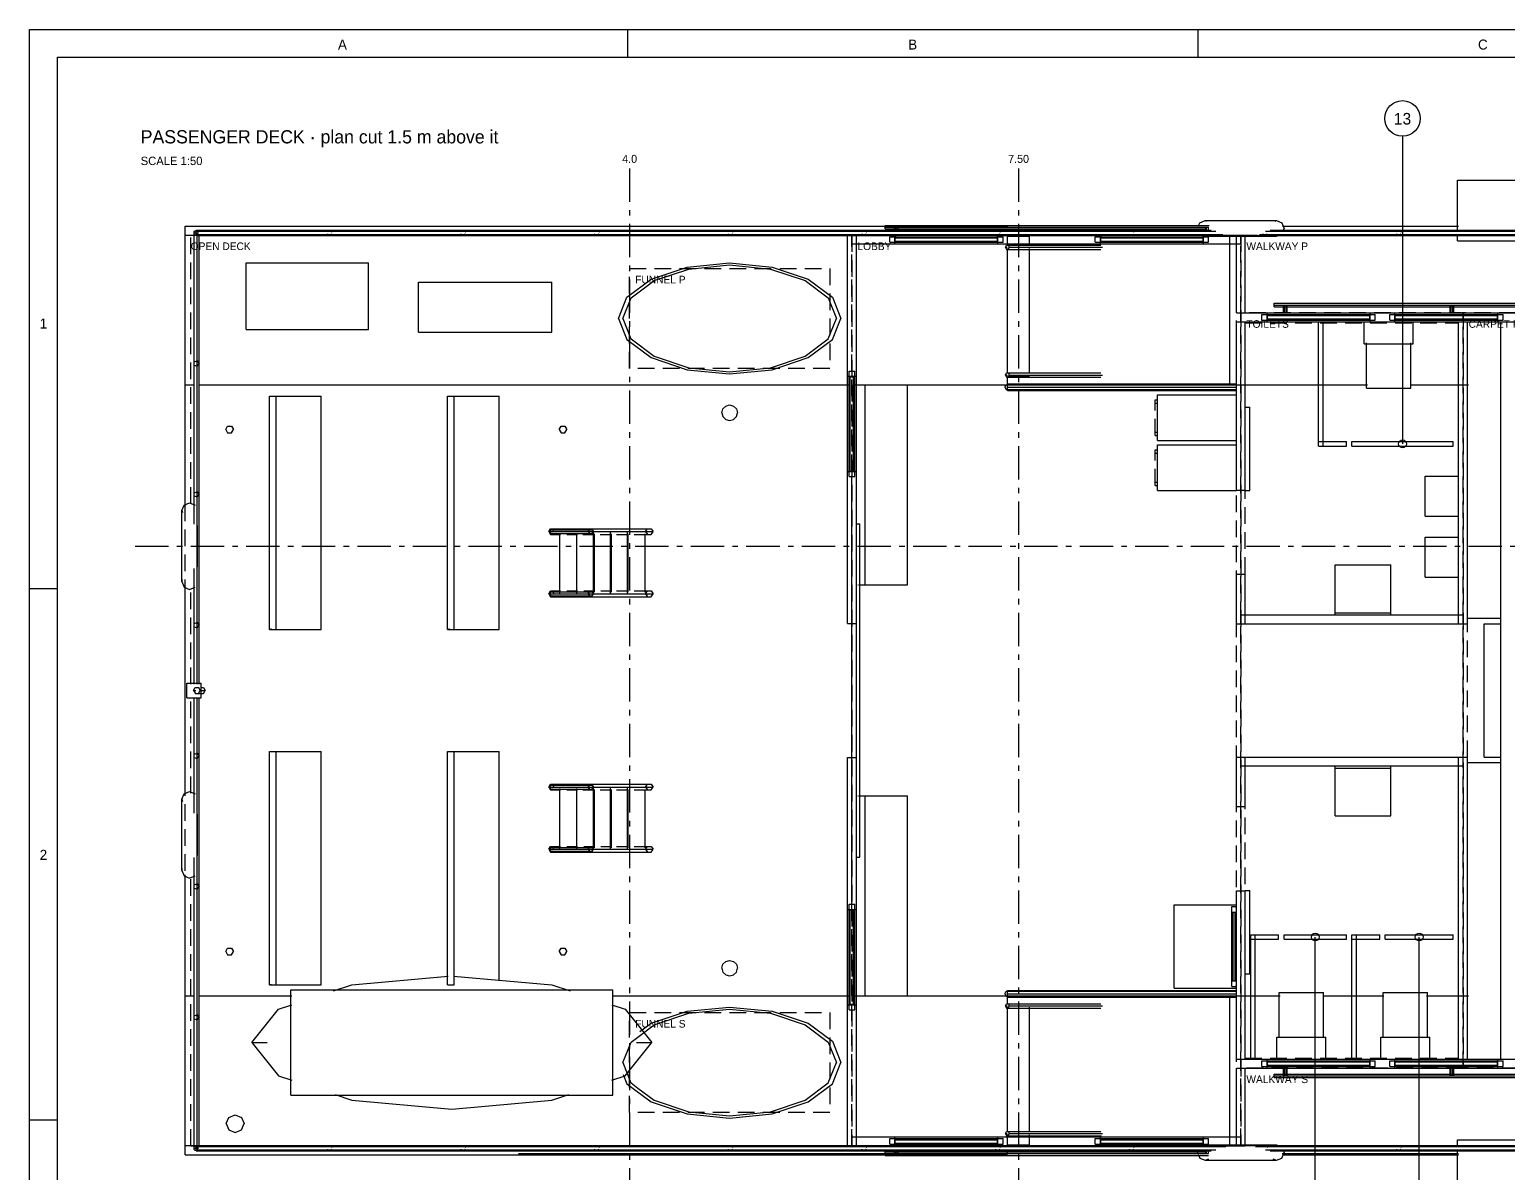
# Model space of a CAD drawing. Extents: x 5 to 836, y 5 to 589.
# Drawn here: x 5 to 271.2, y 383 to 589 of the extents above; entities that cross this region are included whole.
import ezdxf
from ezdxf.enums import TextEntityAlignment as Align

# ---------------------------------------------------------------- set-up
doc = ezdxf.new("R2010")
doc.units = 0
doc.linetypes.add('CENTER', pattern=[10, 6, -1.5, 1, -1.5])
doc.linetypes.add('DASHED', pattern=[4.5, 3, -1.5])
for name, color, linetype in [('CENTRE', 4, 'CENTER'), ('CHECK', 40, 'CONTINUOUS'), ('CHECK-TEXT', 40, 'CONTINUOUS'), ('CUT', 7, 'CONTINUOUS'), ('DETAIL', 8, 'CONTINUOUS'), ('FRAME', 7, 'CONTINUOUS'), ('GA', 4, 'DASHED'), ('GA-TEXT', 4, 'CONTINUOUS'), ('MARKING', 4, 'DASHED'), ('OUTLINE', 7, 'CONTINUOUS'), ('TEXT', 7, 'CONTINUOUS'), ('THIN', 7, 'CONTINUOUS')]:
    doc.layers.add(name, color=color, linetype=linetype)

msp = doc.modelspace()

# ---------------------------------------------------------------- linework, layer by layer
at = {"layer": 'CENTRE'}
for p, q in [((113, 564), (113, 377)), ((183, 564), (183, 377)), ((24, 496), (510, 496))]:
    msp.add_line(p, q, dxfattribs=at)
at = {"layer": 'CHECK'}
for p, q in [((252.1, 569.8), (252.1, 514.4)), ((236.4, 368.2), (236.4, 425.6)), ((255.1, 368.2), (255.1, 425.6))]:
    msp.add_line(p, q, dxfattribs=at)
for centre, radius in [((252.1, 573), 3.2), ((252.1, 514.4), 0.7), ((236.4, 425.6), 0.7), ((255.1, 425.6), 0.7)]:
    msp.add_circle(centre, radius, dxfattribs=at)
at = {"layer": 'CUT'}
for p, q in [((152.2, 526.58), (152.2, 552)), ((152.2, 552), (160.72, 552)), ((153, 550.4), (153, 552)), ((153.8, 526.58), (153.8, 552)), ((159.8, 551.7), (160.8, 551.7)), ((159.8, 550.7), (159.8, 551.7)), ((160.72, 550.4), (160.72, 552)), ((160.8, 550.7), (160.8, 551.7)), ((160.8, 551.5), (179.2, 551.5)), ((179.2, 550.7), (179.2, 551.7)), ((179.2, 551.7), (180.2, 551.7)), ((179.28, 552), (197.72, 552)), ((179.28, 550.4), (179.28, 552)), ((180.2, 550.7), (180.2, 551.7)), ((196.8, 551.7), (197.8, 551.7)), ((196.8, 550.7), (196.8, 551.7)), ((197.72, 550.4), (197.72, 552)), ((197.8, 550.7), (197.8, 551.7)), ((197.8, 551.5), (216.2, 551.5)), ((216.2, 550.7), (216.2, 551.7)), ((216.2, 551.7), (217.2, 551.7)), ((216.28, 552), (223.8, 552)), ((216.28, 550.4), (216.28, 552)), ((217.2, 550.7), (217.2, 551.7)), ((222.2, 538), (222.2, 552)), ((223, 550.4), (223, 552)), ((223.8, 538), (223.8, 552)), ((153, 550.4), (160.72, 550.4)), ((159.8, 550.7), (160.8, 550.7)), ((160.8, 550.9), (179.2, 550.9)), ((179.2, 550.7), (180.2, 550.7)), ((179.28, 550.4), (197.72, 550.4)), ((196.8, 550.7), (197.8, 550.7)), ((197.8, 550.9), (216.2, 550.9)), ((216.2, 550.7), (217.2, 550.7)), ((216.28, 550.4), (223, 550.4)), ((117.41, 543.79), (123.65, 545.88)), ((123.65, 545.88), (131, 546.61)), ((131, 546.61), (138.35, 545.88)), ((138.35, 545.88), (144.59, 543.79)), ((116.17, 542.86), (117.41, 543.79)), ((144.59, 543.79), (148.75, 540.68)), ((111.78, 537), (113.25, 540.68)), ((113.25, 540.68), (116.17, 542.86)), ((148.75, 540.68), (150.22, 537)), ((222.2, 538), (227.72, 538)), ((223, 536.4), (223, 538)), ((226.8, 537.7), (227.8, 537.7)), ((226.8, 536.7), (226.8, 537.7)), ((227.72, 536.4), (227.72, 538)), ((227.8, 536.7), (227.8, 537.7)), ((246.2, 536.7), (246.2, 537.7)), ((246.2, 537.7), (247.2, 537.7)), ((246.28, 538), (250.72, 538)), ((246.28, 536.4), (246.28, 538)), ((247.2, 536.7), (247.2, 537.7)), ((249.8, 537.7), (250.8, 537.7)), ((249.8, 536.7), (249.8, 537.7)), ((250.72, 536.4), (250.72, 538)), ((250.8, 536.7), (250.8, 537.7)), ((269.2, 536.7), (269.2, 537.7)), ((269.2, 537.7), (270.2, 537.7)), ((269.28, 538), (273.72, 538)), ((269.28, 536.4), (269.28, 538)), ((270.2, 536.7), (270.2, 537.7)), ((111.78, 537), (113.24, 533.32)), ((148.75, 533.32), (150.22, 537)), ((222.2, 506), (222.2, 536.4)), ((222.2, 536.4), (227.72, 536.4)), ((223.8, 506), (223.8, 536.4)), ((226.8, 536.7), (227.8, 536.7)), ((227.8, 537.5), (246.2, 537.5)), ((227.8, 536.9), (246.2, 536.9)), ((237, 536.4), (237.8, 536.4)), ((237, 514), (237, 536.4)), ((237.8, 514), (237.8, 536.4)), ((246.2, 536.7), (247.2, 536.7)), ((246.28, 536.4), (250.72, 536.4)), ((249.8, 536.7), (250.8, 536.7)), ((250.8, 537.5), (269.2, 537.5)), ((250.8, 536.9), (269.2, 536.9)), ((262.2, 536.4), (263.8, 536.4)), ((262.2, 482), (262.2, 536.4)), ((263.8, 482), (263.8, 536.4)), ((269.2, 536.7), (270.2, 536.7)), ((269.28, 536.4), (273.72, 536.4)), ((113.25, 533.32), (117.41, 530.21)), ((144.59, 530.21), (148.75, 533.32)), ((117.41, 530.21), (123.65, 528.12)), ((138.35, 528.12), (144.59, 530.21)), ((123.65, 528.12), (131, 527.39)), ((131, 527.39), (138.35, 528.12)), ((152.5, 526.5), (152.5, 527.5)), ((152.5, 527.5), (153.5, 527.5)), ((153.5, 526.5), (153.5, 527.5)), ((152.2, 526.58), (153.8, 526.58)), ((152.5, 526.5), (153.5, 526.5)), ((152.7, 509.5), (152.7, 526.5)), ((153.3, 509.5), (153.3, 526.5)), ((208, 515), (208, 523.2)), ((208, 523.2), (222.2, 523.2)), ((129.6, 520), (129.79, 520.7)), ((129.6, 520), (129.79, 519.3)), ((129.79, 520.7), (130.3, 521.21)), ((129.79, 519.3), (130.3, 518.79)), ((130.3, 521.21), (131, 521.4)), ((131, 521.4), (131.7, 521.21)), ((131.7, 521.21), (132.21, 520.7)), ((131.7, 518.79), (132.21, 519.3)), ((132.21, 520.7), (132.4, 520)), ((132.21, 519.3), (132.4, 520)), ((223.8, 521), (224.6, 521)), ((224.6, 506), (224.6, 521)), ((40.3, 517), (40.65, 517.61)), ((40.3, 517), (40.65, 516.39)), ((40.65, 517.61), (41.35, 517.61)), ((40.65, 516.39), (41.35, 516.39)), ((41.35, 517.61), (41.7, 517)), ((41.35, 516.39), (41.7, 517)), ((100.3, 517), (100.65, 517.61)), ((100.3, 517), (100.65, 516.39)), ((100.65, 517.61), (101.35, 517.61)), ((100.65, 516.39), (101.35, 516.39)), ((101.35, 517.61), (101.7, 517)), ((101.35, 516.39), (101.7, 517)), ((130.3, 518.79), (131, 518.6)), ((131, 518.6), (131.7, 518.79)), ((208, 515), (222.2, 515)), ((208, 514.2), (222.2, 514.2)), ((208, 506), (208, 514.2)), ((237, 514.8), (242, 514.8)), ((237, 514), (242, 514)), ((242, 514), (242, 514.8)), ((243, 514.8), (261.2, 514.8)), ((243, 514), (243, 514.8)), ((243, 514), (261.2, 514)), ((261.2, 514), (261.2, 514.8)), ((152.2, 482.08), (152.2, 509.42)), ((152.2, 509.42), (153.8, 509.42)), ((152.5, 509.5), (153.5, 509.5)), ((152.5, 508.5), (152.5, 509.5)), ((152.5, 508.5), (153.5, 508.5)), ((153.5, 508.5), (153.5, 509.5)), ((153.8, 430.58), (153.8, 509.42)), ((208, 506), (222.2, 506)), ((222.2, 506.08), (223.8, 506.08)), ((223.8, 506), (224.6, 506)), ((105.55, 498.6), (105.78, 498.95)), ((105.55, 498.6), (105.78, 498.25)), ((105.78, 498.95), (106.25, 498.95)), ((105.78, 498.25), (106.25, 498.25)), ((106.25, 498.95), (106.48, 498.6)), ((106.25, 498.25), (106.48, 498.6)), ((115.84, 498.6), (116.19, 498.08)), ((115.85, 498.6), (116.19, 499.12)), ((116.19, 499.12), (116.89, 499.12)), ((116.19, 498.08), (116.89, 498.08)), ((116.88, 499.13), (117.23, 498.6)), ((116.89, 498.08), (117.23, 498.59)), ((153.8, 500), (154.4, 500)), ((154.4, 440), (154.4, 500)), ((222.2, 482), (222.2, 490.92)), ((222.2, 490.92), (223.8, 490.92)), ((223.8, 482), (223.8, 490.92)), ((105.55, 487.4), (105.78, 487.75)), ((105.55, 487.4), (105.78, 487.05)), ((105.78, 487.75), (106.25, 487.75)), ((106.25, 487.75), (106.48, 487.4)), ((106.25, 487.05), (106.48, 487.4)), ((115.84, 487.4), (116.19, 486.88)), ((115.85, 487.4), (116.19, 487.92)), ((116.19, 487.92), (116.89, 487.92)), ((116.88, 487.93), (117.23, 487.4)), ((116.89, 486.88), (117.23, 487.39)), ((105.78, 487.05), (106.25, 487.05)), ((116.19, 486.88), (116.89, 486.88)), ((152.2, 482.08), (153.8, 482.08)), ((222.2, 482), (263.8, 482)), ((223, 482), (223, 483.6)), ((223, 483.6), (263, 483.6)), ((240, 484), (250, 484)), ((240, 483.6), (240, 484)), ((250, 483.6), (250, 484)), ((263, 482), (263, 483.6)), ((34.51, 469.99), (34.82, 470.52)), ((34.52, 470), (34.81, 469.49)), ((34.82, 470.52), (35.42, 470.52)), ((34.82, 469.48), (35.42, 469.48)), ((35.42, 470.52), (35.72, 470)), ((35.42, 469.48), (35.72, 470)), ((152.2, 430.58), (152.2, 457.92)), ((152.2, 457.92), (153.8, 457.92)), ((222.2, 449.08), (222.2, 458)), ((222.2, 458), (263.8, 458)), ((223, 456.4), (223, 458)), ((223.8, 449.08), (223.8, 458)), ((262.2, 403.6), (262.2, 458)), ((263, 456.4), (263, 458)), ((263.8, 403.6), (263.8, 458)), ((223, 456.4), (263, 456.4)), ((240, 456), (240, 456.4)), ((240, 456), (250, 456)), ((250, 456), (250, 456.4)), ((105.55, 452.6), (105.78, 452.95)), ((105.55, 452.6), (105.78, 452.25)), ((105.78, 452.95), (106.25, 452.95)), ((106.25, 452.95), (106.48, 452.6)), ((106.25, 452.25), (106.48, 452.6)), ((115.84, 452.6), (116.19, 452.08)), ((115.85, 452.6), (116.19, 453.12)), ((116.19, 453.12), (116.89, 453.12)), ((116.88, 453.13), (117.23, 452.6)), ((116.89, 452.08), (117.23, 452.59)), ((105.78, 452.25), (106.25, 452.25)), ((116.19, 452.08), (116.89, 452.08)), ((222.2, 449.08), (223.8, 449.08)), ((115.85, 441.4), (116.19, 441.92)), ((116.19, 441.92), (116.89, 441.92)), ((116.88, 441.93), (117.23, 441.4)), ((105.55, 441.4), (105.78, 441.75)), ((105.55, 441.4), (105.78, 441.05)), ((105.78, 441.75), (106.25, 441.75)), ((105.78, 441.05), (106.25, 441.05)), ((106.25, 441.75), (106.48, 441.4)), ((106.25, 441.05), (106.48, 441.4)), ((115.84, 441.4), (116.19, 440.88)), ((116.19, 440.88), (116.89, 440.88)), ((116.89, 440.88), (117.23, 441.39)), ((153.8, 440), (154.4, 440)), ((222.2, 403.6), (222.2, 433.92)), ((222.2, 433.92), (223.8, 433.92)), ((223.8, 403.6), (223.8, 434)), ((223.8, 434), (224.6, 434)), ((224.6, 419), (224.6, 434)), ((152.5, 430.5), (152.5, 431.5)), ((152.5, 431.5), (153.5, 431.5)), ((153.5, 430.5), (153.5, 431.5)), ((152.2, 430.58), (153.8, 430.58)), ((152.5, 430.5), (153.5, 430.5)), ((152.7, 413.5), (152.7, 430.5)), ((153.3, 413.5), (153.3, 430.5)), ((221.4, 430.1), (221.4, 431.1)), ((221.4, 431.1), (222.2, 431.1)), ((221.4, 430.1), (222.2, 430.1)), ((221.6, 417.7), (221.6, 430.1)), ((222, 417.7), (222, 430.1)), ((224.8, 426), (229.8, 426)), ((224.8, 403.6), (224.8, 426)), ((225.6, 403.6), (225.6, 426)), ((229.8, 425.2), (229.8, 426)), ((230.8, 426), (242, 426)), ((230.8, 425.2), (230.8, 426)), ((242, 425.2), (242, 426)), ((243, 403.6), (243, 426)), ((243, 426), (248, 426)), ((243.8, 403.6), (243.8, 426)), ((248, 425.2), (248, 426)), ((249, 426), (261.2, 426)), ((249, 425.2), (249, 426)), ((261.2, 425.2), (261.2, 426)), ((40.3, 423), (40.65, 423.61)), ((40.65, 423.61), (41.35, 423.61)), ((41.35, 423.61), (41.7, 423)), ((100.3, 423), (100.65, 423.61)), ((100.65, 423.61), (101.35, 423.61)), ((101.35, 423.61), (101.7, 423)), ((224.8, 425.2), (229.8, 425.2)), ((230.8, 425.2), (242, 425.2)), ((243, 425.2), (248, 425.2)), ((249, 425.2), (261.2, 425.2)), ((40.3, 423), (40.65, 422.39)), ((40.65, 422.39), (41.35, 422.39)), ((41.35, 422.39), (41.7, 423)), ((100.3, 423), (100.65, 422.39)), ((100.65, 422.39), (101.35, 422.39)), ((101.35, 422.39), (101.7, 423)), ((129.6, 420), (129.79, 420.7)), ((129.79, 420.7), (130.3, 421.21)), ((130.3, 421.21), (131, 421.4)), ((131, 421.4), (131.7, 421.21)), ((131.7, 421.21), (132.21, 420.7)), ((132.21, 420.7), (132.4, 420)), ((129.6, 420), (129.79, 419.3)), ((129.79, 419.3), (130.3, 418.79)), ((130.3, 418.79), (131, 418.6)), ((131, 418.6), (131.7, 418.79)), ((131.7, 418.79), (132.21, 419.3)), ((132.21, 419.3), (132.4, 420)), ((223.8, 419), (224.6, 419)), ((221.4, 417.7), (222.2, 417.7)), ((221.4, 416.7), (221.4, 417.7)), ((221.4, 416.7), (222.2, 416.7)), ((123.65, 411.88), (131, 412.61)), ((131, 412.61), (138.35, 411.88)), ((152.2, 413.42), (153.8, 413.42)), ((152.2, 388), (152.2, 413.42)), ((152.5, 413.5), (153.5, 413.5)), ((152.5, 412.5), (152.5, 413.5)), ((153.5, 412.5), (153.5, 413.5)), ((153.8, 388), (153.8, 413.42)), ((117.41, 409.79), (123.65, 411.88)), ((138.35, 411.88), (144.59, 409.79)), ((152.5, 412.5), (153.5, 412.5)), ((113.25, 406.68), (117.41, 409.79)), ((144.59, 409.79), (148.75, 406.68)), ((111.78, 403), (113.25, 406.68)), ((148.75, 406.68), (150.22, 403)), ((111.78, 403), (113.24, 399.32)), ((148.75, 399.32), (150.22, 403)), ((222.2, 403.6), (227.72, 403.6)), ((222.2, 388), (222.2, 402)), ((222.2, 402), (227.72, 402)), ((223, 402), (223, 403.6)), ((223.8, 388), (223.8, 402)), ((226.8, 402.3), (226.8, 403.3)), ((226.8, 403.3), (227.8, 403.3)), ((226.8, 402.3), (227.8, 402.3)), ((227.72, 402), (227.72, 403.6)), ((227.8, 402.3), (227.8, 403.3)), ((227.8, 403.1), (246.2, 403.1)), ((227.8, 402.5), (246.2, 402.5)), ((243, 403.6), (243.8, 403.6)), ((246.2, 402.3), (246.2, 403.3)), ((246.2, 403.3), (247.2, 403.3)), ((246.2, 402.3), (247.2, 402.3)), ((246.28, 402), (246.28, 403.6)), ((246.28, 403.6), (250.72, 403.6)), ((246.28, 402), (250.72, 402)), ((247.2, 402.3), (247.2, 403.3)), ((249.8, 402.3), (249.8, 403.3)), ((249.8, 403.3), (250.8, 403.3)), ((249.8, 402.3), (250.8, 402.3)), ((250.72, 402), (250.72, 403.6)), ((250.8, 402.3), (250.8, 403.3)), ((250.8, 403.1), (269.2, 403.1)), ((250.8, 402.5), (269.2, 402.5)), ((262.2, 403.6), (263.8, 403.6)), ((269.2, 402.3), (269.2, 403.3)), ((269.2, 403.3), (270.2, 403.3)), ((269.2, 402.3), (270.2, 402.3)), ((269.28, 402), (269.28, 403.6)), ((269.28, 403.6), (273.72, 403.6)), ((269.28, 402), (273.72, 402)), ((270.2, 402.3), (270.2, 403.3)), ((113.25, 399.32), (114.49, 398.39)), ((144.59, 396.21), (148.75, 399.32)), ((114.49, 398.39), (117.41, 396.21)), ((117.41, 396.21), (123.65, 394.12)), ((123.65, 394.12), (131, 393.39)), ((131, 393.39), (138.35, 394.12)), ((138.35, 394.12), (144.59, 396.21)), ((40.4, 392), (40.87, 393.13)), ((40.4, 392), (40.87, 390.87)), ((40.87, 393.13), (42, 393.6)), ((42, 393.6), (43.13, 393.13)), ((43.13, 393.13), (43.6, 392)), ((43.13, 390.87), (43.6, 392)), ((40.87, 390.87), (42, 390.4)), ((42, 390.4), (43.13, 390.87)), ((153, 388), (153, 389.6)), ((153, 389.6), (160.72, 389.6)), ((159.8, 388.3), (159.8, 389.3)), ((159.8, 389.3), (160.8, 389.3)), ((160.72, 388), (160.72, 389.6)), ((160.8, 388.3), (160.8, 389.3)), ((160.8, 389.1), (179.2, 389.1)), ((179.2, 388.3), (179.2, 389.3)), ((179.2, 389.3), (180.2, 389.3)), ((179.28, 388), (179.28, 389.6)), ((179.28, 389.6), (197.72, 389.6)), ((180.2, 388.3), (180.2, 389.3)), ((196.8, 388.3), (196.8, 389.3)), ((196.8, 389.3), (197.8, 389.3)), ((197.72, 388), (197.72, 389.6)), ((197.8, 388.3), (197.8, 389.3)), ((197.8, 389.1), (216.2, 389.1)), ((216.2, 388.3), (216.2, 389.3)), ((216.2, 389.3), (217.2, 389.3)), ((216.28, 388), (216.28, 389.6)), ((216.28, 389.6), (223, 389.6)), ((217.2, 388.3), (217.2, 389.3)), ((223, 388), (223, 389.6)), ((152.2, 388), (160.72, 388)), ((159.8, 388.3), (160.8, 388.3)), ((160.8, 388.5), (179.2, 388.5)), ((179.2, 388.3), (180.2, 388.3)), ((179.28, 388), (197.72, 388)), ((196.8, 388.3), (197.8, 388.3)), ((197.8, 388.5), (216.2, 388.5)), ((216.2, 388.3), (217.2, 388.3)), ((216.28, 388), (223.8, 388))]:
    msp.add_line(p, q, dxfattribs=at)
at = {"layer": 'DETAIL'}
for p, q in [((262, 552.72), (262, 561.86)), ((159, 553.09), (159, 553.71)), ((159, 553.71), (217.32, 553.71)), ((33, 503.31), (33, 553.6)), ((33, 553.6), (181, 553.6)), ((34.6, 552.69), (35.15, 552.88)), ((34.6, 499.94), (34.6, 552.69)), ((34.6, 552.4), (35.38, 552.4)), ((34.6, 552.11), (35.15, 551.92)), ((35, 552.02), (35, 552.88)), ((35, 552.88), (217.66, 552.88)), ((35, 552.69), (218.5, 552.69)), ((35, 552.11), (219.76, 552.11)), ((35.15, 552.88), (35.43, 552.5)), ((35.15, 471.12), (35.15, 552.4)), ((35.15, 551.92), (35.36, 552.21)), ((35.28, 551.92), (160.97, 551.92)), ((35.5, 471.12), (35.5, 552.12)), ((58.65, 552.69), (59.21, 552.88)), ((58.65, 552.58), (58.65, 552.69)), ((58.65, 552.11), (58.65, 552.22)), ((58.65, 552.11), (59.21, 551.92)), ((59.21, 552.88), (59.48, 552.5)), ((59.21, 551.92), (59.41, 552.21)), ((82.7, 552.69), (83.26, 552.88)), ((82.7, 552.58), (82.7, 552.69)), ((82.7, 552.11), (82.7, 552.22)), ((82.7, 552.11), (83.26, 551.92)), ((83.26, 552.88), (83.54, 552.5)), ((83.26, 551.92), (83.47, 552.21)), ((106.75, 552.69), (107.31, 552.88)), ((106.75, 552.58), (106.75, 552.69)), ((106.75, 552.11), (106.75, 552.22)), ((106.75, 552.11), (107.31, 551.92)), ((107.31, 552.88), (107.59, 552.5)), ((107.31, 551.92), (107.52, 552.21)), ((130.81, 552.69), (131.37, 552.88)), ((130.81, 552.58), (130.81, 552.69)), ((130.81, 552.11), (130.81, 552.22)), ((130.81, 552.11), (131.37, 551.92)), ((131.37, 552.88), (131.64, 552.5)), ((131.37, 551.92), (131.57, 552.21)), ((152.2, 482.08), (152.2, 552)), ((152.2, 552), (223.8, 552)), ((153, 550.4), (153, 552)), ((153.8, 388), (153.8, 552)), ((154.86, 552.69), (155.42, 552.88)), ((154.86, 552.58), (154.86, 552.69)), ((154.86, 552.11), (154.86, 552.22)), ((154.86, 552.11), (155.42, 551.92)), ((155.42, 552.88), (155.69, 552.5)), ((155.42, 551.92), (155.62, 552.21)), ((159, 553.4), (217.18, 553.4)), ((159, 553.09), (216.9, 553.09)), ((159.8, 551.7), (180.2, 551.7)), ((159.8, 550.7), (159.8, 551.7)), ((160.68, 552.76), (160.68, 553.4)), ((160.72, 550.4), (160.72, 552)), ((160.8, 550.7), (160.8, 551.7)), ((160.8, 551.5), (179.2, 551.5)), ((160.84, 552.76), (160.84, 553.4)), ((161.16, 552.76), (161.16, 553.4)), ((161.32, 552.76), (161.32, 553.4)), ((178.91, 552.69), (179.47, 552.88)), ((178.91, 552.58), (178.91, 552.69)), ((179.02, 552.07), (179.47, 551.92)), ((179.03, 551.92), (197.92, 551.92)), ((179.2, 550.7), (179.2, 551.7)), ((179.28, 550.4), (179.28, 552)), ((179.47, 552.88), (179.75, 552.5)), ((179.47, 551.92), (179.68, 552.21)), ((180.2, 550.7), (180.2, 551.7)), ((181, 553.46), (181, 553.6)), ((181, 552.73), (181, 553.18)), ((181, 550.11), (181, 551.93)), ((181, 551.8), (184.95, 551.8)), ((184.95, 550.13), (184.95, 551.8)), ((196.8, 551.7), (217.2, 551.7)), ((196.8, 550.7), (196.8, 551.7)), ((197.72, 550.4), (197.72, 552)), ((197.8, 550.7), (197.8, 551.7)), ((197.8, 551.5), (216.2, 551.5)), ((202.96, 552.69), (203.52, 552.88)), ((202.96, 552.58), (202.96, 552.69)), ((203.52, 552.88), (203.8, 552.5)), ((216.12, 551.92), (491.72, 551.92)), ((216.2, 550.7), (216.2, 551.7)), ((216.28, 550.4), (216.28, 552)), ((216.68, 552.76), (216.68, 553.4)), ((216.84, 552.76), (216.84, 553.4)), ((217.16, 552.76), (217.16, 553.4)), ((217.2, 550.7), (217.2, 551.7)), ((221, 525.14), (221, 551.93)), ((222.2, 538), (222.2, 552)), ((223, 550.4), (223, 552)), ((223.8, 538), (223.8, 552)), ((226.34, 552.11), (492, 552.11)), ((227.02, 552.11), (227.02, 552.22)), ((227.02, 552.11), (227.58, 551.92)), ((227.46, 552.69), (492, 552.69)), ((227.58, 551.92), (227.78, 552.21)), ((228.3, 552.88), (492, 552.88)), ((230.52, 553.6), (262.16, 553.6)), ((251.07, 552.69), (251.63, 552.88)), ((251.07, 552.58), (251.07, 552.69)), ((251.07, 552.11), (251.07, 552.22)), ((251.07, 552.11), (251.63, 551.92)), ((251.63, 552.88), (251.9, 552.5)), ((251.63, 551.92), (251.84, 552.21)), ((262, 550.94), (262, 552.02)), ((153, 550.4), (223, 550.4)), ((159.8, 550.7), (180.2, 550.7)), ((160.8, 550.9), (179.2, 550.9)), ((180.67, 549.8), (180.84, 550.18)), ((180.67, 549.8), (180.95, 549.8)), ((180.67, 549.8), (180.84, 549.42)), ((180.84, 550.18), (197.8, 550.18)), ((180.84, 549.42), (197.8, 549.42)), ((181, 527.09), (181, 549.57)), ((181.16, 550.18), (181.33, 549.8)), ((181.16, 549.42), (181.33, 549.8)), ((181.33, 549.8), (198.1, 549.8)), ((184.95, 527.16), (184.95, 549.57)), ((196.8, 550.7), (217.2, 550.7)), ((197.8, 550.9), (216.2, 550.9)), ((44, 535), (44, 547)), ((66, 535), (66, 547)), ((116.86, 544.07), (123.35, 546.24)), ((123.35, 546.24), (131, 547)), ((131, 547), (138.65, 546.24)), ((138.65, 546.24), (145.14, 544.07)), ((75, 543.5), (99, 543.5)), ((75, 534.5), (75, 543.5)), ((99, 534.5), (99, 543.5)), ((112.52, 540.83), (116.86, 544.07)), ((145.14, 544.07), (149.48, 540.83)), ((111, 537), (112.52, 540.83)), ((149.48, 540.83), (151, 537)), ((222.2, 538), (365.52, 538)), ((223, 536.4), (223, 538)), ((226.8, 537.7), (247.2, 537.7)), ((226.8, 536.7), (226.8, 537.7)), ((227.72, 536.4), (227.72, 538)), ((227.8, 536.7), (227.8, 537.7)), ((229, 539.09), (229, 539.71)), ((229, 539.71), (401.19, 539.71)), ((229, 539.4), (399.79, 539.4)), ((229, 539.09), (386.77, 539.09)), ((230.68, 538), (230.68, 539.4)), ((230.84, 538), (230.84, 539.4)), ((231.16, 538), (231.16, 539.4)), ((231.32, 538), (231.32, 539.4)), ((246.2, 536.7), (246.2, 537.7)), ((246.28, 536.4), (246.28, 538)), ((247.2, 536.7), (247.2, 537.7)), ((249.8, 537.7), (270.2, 537.7)), ((249.8, 536.7), (249.8, 537.7)), ((250.72, 536.4), (250.72, 538)), ((250.8, 536.7), (250.8, 537.7)), ((260.68, 538), (260.68, 539.4)), ((260.84, 538), (260.84, 539.4)), ((261.16, 538), (261.16, 539.4)), ((261.32, 538), (261.32, 539.4)), ((269.2, 536.7), (269.2, 537.7)), ((269.28, 536.4), (269.28, 538)), ((270.2, 536.7), (270.2, 537.7)), ((111, 537), (112.52, 533.17)), ((149.48, 533.17), (151, 537)), ((222.2, 506), (222.2, 536.4)), ((222.2, 536.4), (365.52, 536.4)), ((223.8, 506), (223.8, 536.4)), ((226.8, 536.7), (247.2, 536.7)), ((227.8, 537.5), (246.2, 537.5)), ((227.8, 536.9), (246.2, 536.9)), ((237, 514), (237, 536.4)), ((237.8, 514), (237.8, 536.4)), ((245.2, 532.4), (245.2, 536.4)), ((249.8, 536.7), (270.2, 536.7)), ((250.8, 537.5), (269.2, 537.5)), ((250.8, 536.9), (269.2, 536.9)), ((254, 532.4), (254, 536.4)), ((262.2, 482), (262.2, 536.4)), ((263.8, 482), (263.8, 536.4)), ((269.8, 403.6), (269.8, 536.4)), ((75, 534.5), (99, 534.5)), ((112.52, 533.17), (116.86, 529.93)), ((145.14, 529.93), (149.48, 533.17)), ((245.2, 532.4), (254, 532.4)), ((245.6, 524.4), (245.6, 532.57)), ((253.6, 524.4), (253.6, 532.57)), ((116.86, 529.93), (123.35, 527.76)), ((138.65, 527.76), (145.14, 529.93)), ((34.6, 529.15), (35.15, 529.33)), ((34.6, 528.56), (35.15, 528.38)), ((35.15, 529.33), (35.5, 528.86)), ((35.15, 528.38), (35.5, 528.86)), ((123.35, 527.76), (131, 527)), ((131, 527), (138.65, 527.76)), ((152.5, 508.5), (152.5, 527.5)), ((152.5, 527.5), (153.5, 527.5)), ((153.5, 508.5), (153.5, 527.5)), ((180.67, 526.8), (180.84, 527.18)), ((180.84, 527.18), (197.8, 527.18)), ((181.16, 527.18), (181.33, 526.8)), ((33, 525), (34.68, 525)), ((35.52, 525), (152.32, 525)), ((152.2, 526.58), (153.8, 526.58)), ((152.5, 526.5), (153.5, 526.5)), ((152.7, 509.5), (152.7, 526.5)), ((153.3, 509.5), (153.3, 526.5)), ((153.67, 525), (181.11, 525)), ((155.4, 489), (155.4, 525)), ((163, 489), (163, 525)), ((180.5, 524.6), (180.75, 525.03)), ((180.5, 524.6), (180.75, 524.17)), ((180.67, 526.8), (180.95, 526.8)), ((180.67, 526.8), (180.84, 526.42)), ((180.75, 525.03), (222.2, 525.03)), ((180.84, 526.42), (197.8, 526.42)), ((181, 526.6), (184.95, 526.6)), ((181, 524), (181, 526.53)), ((181, 525.2), (222.2, 525.2)), ((181, 524.6), (222.2, 524.6)), ((181.16, 526.42), (181.33, 526.8)), ((181.33, 526.8), (198.1, 526.8)), ((222.12, 525), (245.78, 525)), ((245.6, 524.4), (253.6, 524.4)), ((253.48, 525), (263.98, 525)), ((48.2, 481), (48.2, 523)), ((48.2, 523), (57.5, 523)), ((48.5, 522.86), (48.5, 523)), ((49.4, 481), (49.4, 523)), ((57.5, 481), (57.5, 523)), ((80.2, 523), (89.5, 523)), ((80.2, 481), (80.2, 523)), ((80.5, 522.86), (80.5, 523)), ((81.4, 481), (81.4, 523)), ((89.5, 481), (89.5, 523)), ((180.75, 524.17), (222.2, 524.17)), ((181, 524), (222.2, 524)), ((208, 515), (208, 523.2)), ((208, 523.2), (222.2, 523.2)), ((129.6, 520), (129.79, 520.7)), ((129.6, 520), (129.79, 519.3)), ((129.79, 520.7), (130.3, 521.21)), ((129.79, 519.3), (130.3, 518.79)), ((130.3, 521.21), (131, 521.4)), ((131, 521.4), (131.7, 521.21)), ((131.7, 521.21), (132.21, 520.7)), ((131.7, 518.79), (132.21, 519.3)), ((132.21, 520.7), (132.4, 520)), ((132.21, 519.3), (132.4, 520)), ((223.8, 521), (224.6, 521)), ((224.6, 506), (224.6, 521)), ((40.3, 517), (40.65, 517.61)), ((40.3, 517), (40.65, 516.39)), ((40.65, 517.61), (41.35, 517.61)), ((40.65, 516.39), (41.35, 516.39)), ((41.35, 517.61), (41.7, 517)), ((41.35, 516.39), (41.7, 517)), ((100.3, 517), (100.65, 517.61)), ((100.3, 517), (100.65, 516.39)), ((100.65, 517.61), (101.35, 517.61)), ((100.65, 516.39), (101.35, 516.39)), ((101.35, 517.61), (101.7, 517)), ((101.35, 516.39), (101.7, 517)), ((130.3, 518.79), (131, 518.6)), ((131, 518.6), (131.7, 518.79)), ((208, 515), (222.2, 515)), ((208, 514.2), (222.2, 514.2)), ((208, 506), (208, 514.2)), ((237, 514.8), (242, 514.8)), ((237, 514), (242, 514)), ((242, 514), (242, 514.8)), ((243, 514.8), (261.2, 514.8)), ((243, 514), (243, 514.8)), ((243, 514), (261.2, 514)), ((261.2, 514), (261.2, 514.8)), ((152.2, 509.42), (153.8, 509.42)), ((152.5, 509.5), (153.5, 509.5)), ((152.5, 508.5), (153.5, 508.5)), ((256.2, 501.4), (256.2, 508.6)), ((256.2, 508.6), (262.2, 508.6)), ((34.6, 505.61), (35.15, 505.79)), ((35.15, 505.79), (35.5, 505.31)), ((208, 506), (222.2, 506)), ((222.2, 506.08), (223.8, 506.08)), ((223.8, 506), (224.6, 506)), ((34.6, 505.02), (35.15, 504.84)), ((35.15, 504.84), (35.5, 505.31)), ((256.2, 501.4), (262.2, 501.4)), ((98.48, 498.6), (98.74, 499.12)), ((98.48, 498.6), (117.23, 498.6)), ((98.48, 498.6), (98.74, 498.08)), ((98.65, 498.6), (98.83, 498.95)), ((98.65, 498.6), (98.83, 498.25)), ((98.74, 499.12), (116.89, 499.12)), ((98.74, 498.08), (100.56, 498.08)), ((98.83, 498.95), (106.25, 498.95)), ((98.83, 498.25), (106.25, 498.25)), ((99.17, 498.95), (99.29, 498.72)), ((99.17, 498.25), (99.23, 498.37)), ((99.26, 499.12), (99.36, 498.91)), ((99.26, 498.08), (99.31, 498.18)), ((100.44, 487.54), (100.44, 498.32)), ((101.67, 498.08), (103.6, 498.08)), ((103.48, 487.54), (103.48, 498.32)), ((104.6, 498.08), (106.7, 498.08)), ((106.52, 487.4), (106.52, 498.6)), ((106.68, 487.68), (106.68, 498.18)), ((107.68, 498.08), (109.77, 498.08)), ((109.56, 487.4), (109.56, 498.6)), ((109.72, 487.68), (109.72, 498.18)), ((110.61, 498.08), (112.7, 498.08)), ((112.6, 487.4), (112.6, 498.6)), ((112.76, 487.68), (112.76, 498.18)), ((113.82, 498.08), (116.89, 498.08)), ((115.8, 487.68), (115.8, 498.18)), ((153.8, 500), (154.4, 500)), ((154.4, 440), (154.4, 500)), ((256.2, 497.6), (262.2, 497.6)), ((256.2, 490.4), (256.2, 497.6)), ((240, 492.6), (250, 492.6)), ((240, 483.6), (240, 492.6)), ((250, 483.6), (250, 492.6)), ((34.6, 471.12), (34.6, 491.96)), ((222.2, 482), (222.2, 490.92)), ((222.2, 490.92), (223.8, 490.92)), ((223.8, 482), (223.8, 490.92)), ((256.2, 490.4), (262.2, 490.4)), ((33, 451.39), (33, 488.75)), ((98.48, 487.4), (98.74, 487.92)), ((98.48, 487.4), (117.23, 487.4)), ((98.48, 487.4), (98.74, 486.88)), ((98.65, 487.4), (98.83, 487.75)), ((98.65, 487.4), (98.83, 487.05)), ((98.74, 487.92), (100.56, 487.92)), ((98.83, 487.75), (106.25, 487.75)), ((99.17, 487.75), (99.29, 487.52)), ((99.17, 487.05), (99.23, 487.17)), ((99.26, 487.92), (99.36, 487.71)), ((101.67, 487.92), (103.6, 487.92)), ((104.74, 487.92), (106.7, 487.92)), ((107.81, 487.92), (109.77, 487.92)), ((110.61, 487.92), (112.7, 487.92)), ((113.82, 487.92), (116.89, 487.92)), ((153.8, 489), (153.94, 489)), ((154.2, 489), (163, 489)), ((98.74, 486.88), (116.89, 486.88)), ((98.83, 487.05), (106.25, 487.05)), ((99.26, 486.88), (99.31, 486.98)), ((34.6, 482.07), (35.15, 482.25)), ((35.15, 482.25), (35.5, 481.77)), ((35.15, 481.3), (35.5, 481.77)), ((152.2, 482.08), (153.8, 482.08)), ((222.2, 482), (263.8, 482)), ((223, 482), (223, 483.6)), ((223, 483.6), (263, 483.6)), ((240, 484), (250, 484)), ((263, 482), (263, 483.6)), ((263.8, 483), (269.8, 483)), ((266.8, 482), (269.8, 482)), ((266.8, 458), (266.8, 482)), ((34.6, 481.48), (35.15, 481.3)), ((48.2, 481), (57.5, 481)), ((48.5, 481), (48.5, 481.14)), ((80.2, 481), (89.5, 481)), ((80.5, 481), (80.5, 481.14)), ((33.3, 471.3), (35.9, 471.3)), ((33.3, 468.7), (33.3, 471.3)), ((35.9, 468.7), (35.9, 471.3)), ((33.3, 468.7), (35.9, 468.7)), ((34.52, 470), (34.9, 470)), ((34.6, 447.9), (34.6, 468.74)), ((34.82, 470.52), (34.94, 470.52)), ((34.82, 469.48), (35.2, 469.48)), ((35.15, 387.6), (35.15, 468.74)), ((35.42, 470.52), (35.54, 470.52)), ((35.42, 469.48), (36.3, 469.48)), ((35.5, 387.74), (35.5, 468.74)), ((35.72, 470), (36.6, 470)), ((35.82, 470.52), (36.3, 470.52)), ((36.3, 470.52), (36.6, 470)), ((36.3, 469.48), (36.6, 470)), ((34.6, 458.52), (35.15, 458.7)), ((34.6, 457.93), (35.15, 457.75)), ((35.15, 458.7), (35.5, 458.23)), ((35.15, 457.75), (35.5, 458.23)), ((48.2, 459), (57.5, 459)), ((48.2, 417), (48.2, 459)), ((48.5, 458.86), (48.5, 459)), ((49.4, 417), (49.4, 459)), ((57.5, 417), (57.5, 459)), ((80.2, 459), (89.5, 459)), ((80.2, 417), (80.2, 459)), ((80.5, 458.86), (80.5, 459)), ((81.4, 417), (81.4, 459)), ((89.5, 417.7), (89.5, 459)), ((152.2, 388), (152.2, 457.92)), ((152.2, 457.92), (153.8, 457.92)), ((222.2, 449.08), (222.2, 458)), ((222.2, 458), (263.8, 458)), ((223, 456.4), (223, 458)), ((223.8, 449.08), (223.8, 458)), ((262.2, 403.6), (262.2, 458)), ((263, 456.4), (263, 458)), ((263.8, 403.6), (263.8, 458)), ((266.8, 458), (269.8, 458)), ((223, 456.4), (263, 456.4)), ((240, 447.4), (240, 456.4)), ((240, 456), (250, 456)), ((250, 447.4), (250, 456.4)), ((263.8, 457), (269.8, 457)), ((98.48, 452.6), (98.74, 453.12)), ((98.48, 452.6), (117.23, 452.6)), ((98.48, 452.6), (98.74, 452.08)), ((98.65, 452.6), (98.83, 452.95)), ((98.65, 452.6), (98.83, 452.25)), ((98.74, 453.12), (116.89, 453.12)), ((98.83, 452.95), (106.25, 452.95)), ((99.17, 452.95), (99.29, 452.72)), ((99.26, 453.12), (99.36, 452.91)), ((106.52, 441.4), (106.52, 452.6)), ((109.56, 441.4), (109.56, 452.6)), ((112.6, 441.4), (112.6, 452.6)), ((98.74, 452.08), (100.56, 452.08)), ((98.83, 452.25), (106.25, 452.25)), ((99.17, 452.25), (99.23, 452.37)), ((99.26, 452.08), (99.31, 452.18)), ((100.44, 441.54), (100.44, 452.32)), ((101.67, 452.08), (103.6, 452.08)), ((103.48, 441.54), (103.48, 452.32)), ((104.6, 452.08), (106.7, 452.08)), ((106.68, 441.68), (106.68, 452.18)), ((107.68, 452.08), (109.77, 452.08)), ((109.72, 441.68), (109.72, 452.18)), ((110.61, 452.08), (112.7, 452.08)), ((112.76, 441.68), (112.76, 452.18)), ((113.82, 452.08), (116.89, 452.08)), ((115.8, 441.68), (115.8, 452.18)), ((153.8, 451), (153.94, 451)), ((154.2, 451), (163, 451)), ((155.4, 415), (155.4, 451)), ((163, 415), (163, 451)), ((222.2, 449.08), (223.8, 449.08)), ((240, 447.4), (250, 447.4)), ((98.48, 441.4), (98.74, 441.92)), ((98.74, 441.92), (100.56, 441.92)), ((99.26, 441.92), (99.36, 441.71)), ((101.67, 441.92), (103.6, 441.92)), ((104.74, 441.92), (106.7, 441.92)), ((107.81, 441.92), (109.77, 441.92)), ((110.61, 441.92), (112.7, 441.92)), ((113.82, 441.92), (116.89, 441.92)), ((34.6, 387.31), (34.6, 439.92)), ((98.48, 441.4), (117.23, 441.4)), ((98.48, 441.4), (98.74, 440.88)), ((98.65, 441.4), (98.83, 441.75)), ((98.65, 441.4), (98.83, 441.05)), ((98.74, 440.88), (116.89, 440.88)), ((98.83, 441.75), (106.25, 441.75)), ((98.83, 441.05), (106.25, 441.05)), ((99.17, 441.75), (99.29, 441.52)), ((99.17, 441.05), (99.23, 441.17)), ((99.26, 440.88), (99.31, 440.98)), ((153.8, 440), (154.4, 440)), ((33, 386.4), (33, 436.83)), ((34.6, 434.98), (35.15, 435.16)), ((34.6, 434.39), (35.15, 434.21)), ((35.15, 435.16), (35.5, 434.69)), ((35.15, 434.21), (35.5, 434.69)), ((222.2, 403.6), (222.2, 433.92)), ((222.2, 433.92), (223.8, 433.92)), ((223.8, 403.6), (223.8, 434)), ((223.8, 434), (224.6, 434)), ((224.6, 419), (224.6, 434)), ((152.5, 412.5), (152.5, 431.5)), ((152.5, 431.5), (153.5, 431.5)), ((153.5, 412.5), (153.5, 431.5)), ((211, 431.4), (222.2, 431.4)), ((211, 416.4), (211, 431.4)), ((152.2, 430.58), (153.8, 430.58)), ((152.5, 430.5), (153.5, 430.5)), ((152.7, 413.5), (152.7, 430.5)), ((153.3, 413.5), (153.3, 430.5)), ((221.4, 416.7), (221.4, 431.1)), ((221.4, 431.1), (222.2, 431.1)), ((221.4, 430.1), (222.2, 430.1)), ((221.6, 417.7), (221.6, 430.1)), ((222, 417.7), (222, 430.1)), ((222.06, 431), (222.2, 431)), ((224.8, 426), (229.8, 426)), ((224.8, 403.6), (224.8, 426)), ((225.6, 403.6), (225.6, 426)), ((229.8, 425.2), (229.8, 426)), ((230.8, 426), (242, 426)), ((230.8, 425.2), (230.8, 426)), ((242, 425.2), (242, 426)), ((243, 403.74), (243, 426)), ((243, 426), (248, 426)), ((243.8, 403.74), (243.8, 426)), ((248, 425.2), (248, 426)), ((249, 426), (261.2, 426)), ((249, 425.2), (249, 426)), ((261.2, 425.2), (261.2, 426)), ((40.3, 423), (40.65, 423.61)), ((40.65, 423.61), (41.35, 423.61)), ((41.35, 423.61), (41.7, 423)), ((100.3, 423), (100.65, 423.61)), ((100.65, 423.61), (101.35, 423.61)), ((101.35, 423.61), (101.7, 423)), ((224.8, 425.2), (229.8, 425.2)), ((230.8, 425.2), (242, 425.2)), ((243, 425.2), (248, 425.2)), ((249, 425.2), (261.2, 425.2)), ((40.3, 423), (40.65, 422.39)), ((40.65, 422.39), (41.35, 422.39)), ((41.35, 422.39), (41.7, 423)), ((100.3, 423), (100.65, 422.39)), ((100.65, 422.39), (101.35, 422.39)), ((101.35, 422.39), (101.7, 423)), ((129.6, 420), (129.79, 420.7)), ((129.79, 420.7), (130.3, 421.21)), ((130.3, 421.21), (131, 421.4)), ((131, 421.4), (131.7, 421.21)), ((131.7, 421.21), (132.21, 420.7)), ((132.21, 420.7), (132.4, 420)), ((129.6, 420), (129.79, 419.3)), ((129.79, 419.3), (130.3, 418.79)), ((130.3, 418.79), (131, 418.6)), ((131, 418.6), (131.7, 418.79)), ((131.7, 418.79), (132.21, 419.3)), ((132.21, 419.3), (132.4, 420)), ((223.8, 419), (224.6, 419)), ((48.2, 417), (57.5, 417)), ((48.5, 417), (48.5, 417.14)), ((52, 416.1), (110, 416.1)), ((52, 397.1), (52, 416.1)), ((80.2, 417), (81.4, 417)), ((110, 397.1), (110, 416.1)), ((180.5, 415.4), (180.75, 415.83)), ((180.5, 415.4), (180.75, 414.97)), ((180.75, 415.83), (222.2, 415.83)), ((181, 413.47), (181, 416)), ((181, 416), (222.2, 416)), ((181, 415.4), (222.2, 415.4)), ((211, 416.4), (222.2, 416.4)), ((221.4, 417.7), (222.2, 417.7)), ((221.4, 416.7), (222.2, 416.7)), ((222.06, 416.8), (222.2, 416.8)), ((229.9, 415.6), (237.9, 415.6)), ((229.9, 407.57), (229.9, 415.6)), ((237.9, 407.57), (237.9, 415.6)), ((248.6, 415.6), (256.6, 415.6)), ((248.6, 407.57), (248.6, 415.6)), ((256.6, 407.57), (256.6, 415.6)), ((33, 415), (34.68, 415)), ((35.52, 415), (52.18, 415)), ((45, 406.6), (49.82, 412.6)), ((109.85, 415), (152.32, 415)), ((112.18, 412.6), (117, 406.6)), ((123.35, 412.24), (131, 413)), ((131, 413), (138.65, 412.24)), ((152.2, 413.42), (153.8, 413.42)), ((152.5, 413.5), (153.5, 413.5)), ((153.67, 415), (230.1, 415)), ((180.67, 413.2), (180.84, 413.58)), ((180.67, 413.2), (180.95, 413.2)), ((180.67, 413.2), (180.84, 412.82)), ((180.75, 414.97), (222.2, 414.97)), ((180.84, 413.58), (197.8, 413.58)), ((180.84, 412.82), (197.8, 412.82)), ((181, 414.8), (222.2, 414.8)), ((181, 390.57), (181, 413.05)), ((181.16, 413.58), (181.33, 413.2)), ((181.16, 412.82), (181.33, 413.2)), ((181.33, 413.2), (198.1, 413.2)), ((184.95, 390.57), (184.95, 412.98)), ((221, 388.07), (221, 415)), ((237.8, 415), (248.72, 415)), ((256.42, 415), (263.98, 415)), ((34.6, 411.44), (35.15, 411.62)), ((34.6, 410.85), (35.15, 410.67)), ((35.15, 411.62), (35.5, 411.14)), ((35.15, 410.67), (35.5, 411.14)), ((114.86, 408.57), (116.86, 410.07)), ((116.86, 410.07), (123.35, 412.24)), ((138.65, 412.24), (145.14, 410.07)), ((145.14, 410.07), (149.48, 406.83)), ((152.5, 412.5), (153.5, 412.5)), ((229.5, 407.6), (238.3, 407.6)), ((229.5, 403.74), (229.5, 407.6)), ((238.3, 403.74), (238.3, 407.6)), ((248.2, 407.6), (257, 407.6)), ((248.2, 403.6), (248.2, 407.6)), ((257, 403.74), (257, 407.6)), ((45, 406.6), (47.74, 406.6)), ((45, 406.6), (49.82, 400.6)), ((112.18, 400.6), (117, 406.6)), ((114.26, 406.6), (117, 406.6)), ((149.48, 406.83), (151, 403)), ((149.48, 399.17), (151, 403)), ((222.2, 403.6), (365.52, 403.6)), ((222.2, 388.14), (222.2, 402)), ((222.2, 402), (365.52, 402)), ((223, 402), (223, 403.6)), ((223.8, 388.14), (223.8, 402)), ((226.8, 402.3), (226.8, 403.3)), ((226.8, 403.3), (247.2, 403.3)), ((226.8, 402.3), (247.2, 402.3)), ((227.72, 402), (227.72, 403.6)), ((227.8, 402.3), (227.8, 403.3)), ((227.8, 403.1), (246.2, 403.1)), ((227.8, 402.5), (246.2, 402.5)), ((230.68, 400.6), (230.68, 402)), ((230.84, 400.6), (230.84, 402)), ((231.16, 400.6), (231.16, 402)), ((231.32, 400.6), (231.32, 402)), ((246.2, 402.3), (246.2, 403.3)), ((246.28, 402), (246.28, 403.6)), ((247.2, 402.3), (247.2, 403.3)), ((249.8, 402.3), (249.8, 403.3)), ((249.8, 403.3), (270.2, 403.3)), ((249.8, 402.3), (270.2, 402.3)), ((250.72, 402), (250.72, 403.6)), ((250.8, 402.3), (250.8, 403.3)), ((250.8, 403.1), (269.2, 403.1)), ((250.8, 402.5), (269.2, 402.5)), ((260.68, 400.6), (260.68, 402)), ((260.84, 400.6), (260.84, 402)), ((261.16, 400.6), (261.16, 402)), ((261.32, 400.6), (261.32, 402)), ((269.2, 402.3), (269.2, 403.3)), ((269.28, 402), (269.28, 403.6)), ((270.2, 402.3), (270.2, 403.3)), ((111.86, 400.83), (112.52, 399.17)), ((229, 400.29), (229, 400.91)), ((229, 400.91), (399.79, 400.91)), ((229, 400.6), (399.93, 400.6)), ((229, 400.29), (401.19, 400.29)), ((52, 397.1), (110, 397.1)), ((112.52, 399.17), (116.86, 395.93)), ((145.14, 395.93), (149.48, 399.17)), ((116.86, 395.93), (123.35, 393.76)), ((138.65, 393.76), (145.14, 395.93)), ((40.4, 392), (40.87, 393.13)), ((40.4, 392), (40.87, 390.87)), ((40.87, 393.13), (42, 393.6)), ((42, 393.6), (43.13, 393.13)), ((43.13, 393.13), (43.6, 392)), ((43.13, 390.87), (43.6, 392)), ((123.35, 393.76), (131, 393)), ((131, 393), (138.65, 393.76)), ((40.87, 390.87), (42, 390.4)), ((42, 390.4), (43.13, 390.87)), ((153, 388), (153, 389.6)), ((153, 389.6), (223, 389.6)), ((159.8, 388.3), (159.8, 389.3)), ((159.8, 389.3), (180.2, 389.3)), ((160.72, 388), (160.72, 389.6)), ((160.8, 388.3), (160.8, 389.3)), ((160.8, 389.1), (179.2, 389.1)), ((179.2, 388.3), (179.2, 389.3)), ((179.28, 388), (179.28, 389.6)), ((180.2, 388.3), (180.2, 389.3)), ((180.67, 390.2), (180.84, 390.58)), ((180.67, 390.2), (180.95, 390.2)), ((180.67, 390.2), (180.84, 389.82)), ((180.84, 390.58), (197.8, 390.58)), ((180.84, 389.82), (197.94, 389.82)), ((181, 387.93), (181, 390.03)), ((181.16, 390.58), (181.33, 390.2)), ((181.16, 389.82), (181.33, 390.2)), ((181.33, 390.2), (198.1, 390.2)), ((184.95, 388.2), (184.95, 390.01)), ((196.8, 388.3), (196.8, 389.3)), ((196.8, 389.3), (217.2, 389.3)), ((197.72, 388), (197.72, 389.6)), ((197.8, 388.3), (197.8, 389.3)), ((197.8, 389.1), (216.2, 389.1)), ((216.2, 388.3), (216.2, 389.3)), ((216.28, 388), (216.28, 389.6)), ((217.2, 388.3), (217.2, 389.3)), ((223, 388.13), (223, 389.6)), ((262, 387.98), (262, 389.06)), ((33, 386.4), (181, 386.4)), ((34.6, 387.89), (35.15, 388.08)), ((34.6, 387.6), (35.38, 387.6)), ((34.6, 387.31), (35.15, 387.12)), ((35, 387.12), (35, 387.98)), ((35, 387.89), (220.32, 387.89)), ((35, 387.31), (218.5, 387.31)), ((35, 387.12), (217.66, 387.12)), ((35.15, 388.08), (35.43, 387.7)), ((35.15, 387.12), (35.36, 387.41)), ((35.28, 388.08), (491.72, 388.08)), ((58.65, 387.89), (59.21, 388.08)), ((58.65, 387.78), (58.65, 387.89)), ((58.65, 387.31), (58.65, 387.42)), ((58.65, 387.31), (59.21, 387.12)), ((59.21, 388.08), (59.48, 387.7)), ((59.21, 387.12), (59.41, 387.41)), ((82.7, 387.89), (83.26, 388.08)), ((82.7, 387.78), (82.7, 387.89)), ((82.7, 387.31), (82.7, 387.42)), ((82.7, 387.31), (83.26, 387.12)), ((83.26, 388.08), (83.54, 387.7)), ((83.26, 387.12), (83.47, 387.41)), ((93, 386.6), (217.18, 386.6)), ((106.75, 387.89), (107.31, 388.08)), ((106.75, 387.78), (106.75, 387.89)), ((106.75, 387.31), (106.75, 387.42)), ((106.75, 387.31), (107.31, 387.12)), ((107.31, 388.08), (107.59, 387.7)), ((107.31, 387.12), (107.52, 387.41)), ((130.81, 387.89), (131.37, 388.08)), ((130.81, 387.78), (130.81, 387.89)), ((130.81, 387.31), (130.81, 387.42)), ((130.81, 387.31), (131.37, 387.12)), ((131.37, 388.08), (131.64, 387.7)), ((131.37, 387.12), (131.57, 387.41)), ((152.2, 388), (217.32, 388)), ((154.86, 387.89), (155.42, 388.08)), ((154.86, 387.78), (154.86, 387.89)), ((154.86, 387.31), (154.86, 387.42)), ((154.86, 387.31), (155.42, 387.12)), ((155.42, 388.08), (155.69, 387.7)), ((155.42, 387.12), (155.62, 387.41)), ((159, 386.29), (159, 386.91)), ((159, 386.91), (216.9, 386.91)), ((159, 386.29), (217.18, 386.29)), ((159.8, 388.3), (180.2, 388.3)), ((160.68, 387.87), (160.68, 388)), ((160.68, 386.6), (160.68, 387.24)), ((160.8, 388.5), (179.2, 388.5)), ((160.84, 387.87), (160.84, 388)), ((160.84, 386.6), (160.84, 387.24)), ((161.16, 386.6), (161.16, 387.24)), ((161.32, 386.6), (161.32, 387.24)), ((178.91, 387.89), (179.47, 388.08)), ((178.91, 387.78), (178.91, 387.89)), ((178.91, 387.31), (178.91, 387.42)), ((178.91, 387.31), (179.47, 387.12)), ((179.47, 388.08), (179.75, 387.7)), ((179.47, 387.12), (179.68, 387.41)), ((181, 388.2), (184.95, 388.2)), ((181, 386.68), (181, 387.24)), ((196.8, 388.3), (217.2, 388.3)), ((197.8, 388.5), (216.2, 388.5)), ((202.96, 387.89), (203.52, 388.08)), ((202.96, 387.78), (202.96, 387.89)), ((202.96, 387.31), (202.96, 387.42)), ((202.96, 387.31), (203.52, 387.12)), ((203.52, 388.08), (203.8, 387.7)), ((203.52, 387.12), (203.73, 387.41)), ((216.68, 387.87), (216.68, 388)), ((216.68, 386.6), (216.68, 387.24)), ((216.84, 387.87), (216.84, 388)), ((216.84, 386.6), (216.84, 387.24)), ((217.16, 387.87), (217.16, 388)), ((217.16, 386.6), (217.16, 387.24)), ((217.32, 387.87), (217.32, 388)), ((225.64, 387.89), (492, 387.89)), ((227.02, 387.89), (227.58, 388.08)), ((227.02, 387.78), (227.02, 387.89)), ((227.46, 387.31), (492, 387.31)), ((227.58, 388.08), (227.85, 387.7)), ((228.3, 387.12), (492, 387.12)), ((230.41, 386.6), (262.18, 386.6)), ((230.52, 386.4), (262.16, 386.4)), ((251.07, 387.89), (251.63, 388.08)), ((251.07, 387.78), (251.07, 387.89)), ((251.07, 387.31), (251.07, 387.42)), ((251.07, 387.31), (251.63, 387.12)), ((251.63, 388.08), (251.9, 387.7)), ((251.63, 387.12), (251.84, 387.41)), ((262, 378.14), (262, 387.14))]:
    msp.add_line(p, q, dxfattribs=at)
at = {"layer": 'FRAME'}
for p, q in [((10, 584), (831, 584)), ((10, 10), (10, 584))]:
    msp.add_line(p, q, dxfattribs=at)
at = {"layer": 'GA'}
for p, q in [((33, 552), (153, 552)), ((33, 388), (33, 552)), ((153, 552), (153, 388)), ((153, 552), (223, 552)), ((153, 388), (153, 552)), ((223, 552), (223, 388)), ((223, 552), (493, 552)), ((223, 538), (223, 552)), ((113, 546), (149, 546)), ((113, 528), (113, 546)), ((149, 546), (149, 528)), ((223, 538), (263, 538)), ((223, 402), (223, 538)), ((493, 538), (223, 538)), ((263, 538), (263, 402)), ((263, 538), (363, 538)), ((263, 402), (263, 538)), ((149, 528), (113, 528)), ((113, 412), (149, 412)), ((113, 394), (113, 412)), ((149, 412), (149, 394)), ((263, 402), (223, 402)), ((223, 402), (493, 402)), ((223, 388), (223, 402)), ((363, 402), (263, 402)), ((149, 394), (113, 394)), ((153, 388), (33, 388)), ((223, 388), (153, 388)), ((493, 388), (223, 388))]:
    msp.add_line(p, q, dxfattribs=at)
at = {"layer": 'MARKING'}
for p, q in [((34, 552), (34.7, 552)), ((34, 503.58), (34, 552)), ((35.54, 552), (153, 552)), ((153, 527.37), (153, 552)), ((223, 552), (262.19, 552)), ((223, 538), (223, 552)), ((153.8, 550.4), (222.2, 550.4)), ((153.8, 524.93), (153.8, 550.4)), ((222.2, 389.6), (222.2, 550.4)), ((223, 538), (230.7, 538)), ((231.26, 538), (260.79, 538)), ((261.21, 538), (290.74, 538)), ((223.8, 536.4), (262.2, 536.4)), ((223.8, 482), (223.8, 536.4)), ((223.8, 536.2), (262.2, 536.2)), ((262.2, 482), (262.2, 536.4)), ((207.6, 515.9), (207.6, 522.3)), ((207.6, 522.3), (208, 522.3)), ((207.6, 521.7), (208, 521.7)), ((208, 515.9), (208, 522.3)), ((207.6, 516.5), (208, 516.5)), ((207.6, 515.9), (208, 515.9)), ((207.6, 513.3), (208, 513.3)), ((207.6, 506.9), (207.6, 513.3)), ((207.6, 512.7), (208, 512.7)), ((208, 506.9), (208, 513.3)), ((153, 431.38), (153, 508.62)), ((153.8, 430.46), (153.8, 509.54)), ((207.6, 507.5), (208, 507.5)), ((207.6, 506.9), (208, 506.9)), ((34, 471.12), (34, 488.33)), ((222.2, 482), (263.8, 482)), ((263.8, 458), (263.8, 482)), ((34, 451.53), (34, 468.74)), ((222.2, 458), (263.8, 458)), ((223.8, 403.6), (223.8, 458)), ((262.2, 403.6), (262.2, 458)), ((34, 388), (34, 436.42)), ((153, 388), (153, 412.63)), ((153.8, 389.6), (153.8, 415.21)), ((223, 388.14), (223, 402)), ((223, 402), (230.7, 402)), ((223.8, 403.8), (262.2, 403.8)), ((223.8, 403.6), (262.2, 403.6)), ((231.26, 402), (260.79, 402)), ((261.21, 402), (290.74, 402)), ((153.8, 389.6), (222.2, 389.6)), ((34, 388), (34.7, 388)), ((35.54, 388), (153, 388)), ((229.3, 388), (262.19, 388))]:
    msp.add_line(p, q, dxfattribs=at)
at = {"layer": 'OUTLINE'}
for p, q in [((262, 561.86), (284, 561.86)), ((215.35, 553.57), (215.61, 554.19)), ((215.61, 554.19), (216.6, 554.6)), ((216.6, 554.6), (229.4, 554.6)), ((216.6, 554.6), (216.85, 554.5)), ((229.15, 554.5), (229.4, 554.6)), ((229.4, 554.6), (230.39, 554.19)), ((230.39, 554.19), (230.8, 553.2)), ((215.2, 553.2), (215.41, 552.71)), ((216.11, 552.01), (216.6, 551.8)), ((216.6, 551.8), (217.22, 552.06)), ((216.6, 551.8), (229.4, 551.8)), ((228.78, 552.06), (229.4, 551.8)), ((229.4, 551.8), (230.02, 552.06)), ((230.59, 552.71), (230.8, 553.2)), ((262, 550.94), (284, 550.94)), ((44, 547), (66, 547)), ((44, 535), (66, 535)), ((32.4, 502.4), (32.81, 503.39)), ((32.81, 503.39), (33.8, 503.8)), ((33.8, 503.8), (34.79, 503.39)), ((32.4, 502.4), (32.55, 502.03)), ((32.4, 489.6), (32.4, 502.4)), ((35.2, 492.28), (35.2, 499.72)), ((32.4, 489.6), (32.55, 489.97)), ((32.4, 489.6), (32.81, 488.61)), ((32.81, 488.61), (33.8, 488.2)), ((33.8, 488.2), (34.79, 488.61)), ((32.4, 450.4), (32.81, 451.39)), ((32.4, 437.6), (32.4, 450.4)), ((32.4, 450.4), (32.55, 450.03)), ((32.81, 451.39), (33.8, 451.8)), ((33.8, 451.8), (34.79, 451.39)), ((35.2, 440.28), (35.2, 447.72)), ((32.4, 437.6), (32.55, 437.97)), ((32.4, 437.6), (32.81, 436.61)), ((32.81, 436.61), (33.8, 436.2)), ((33.8, 436.2), (34.79, 436.61)), ((63, 416.99), (80.31, 418.54)), ((81.28, 418.58), (99, 416.99)), ((59.71, 415.89), (63, 416.99)), ((99, 416.99), (102.29, 415.89)), ((49.82, 412.6), (52.19, 413.39)), ((109.81, 413.39), (112.18, 412.6)), ((49.82, 400.6), (52.19, 399.81)), ((109.81, 399.81), (112.18, 400.6)), ((59.97, 397.22), (63, 396.21)), ((99, 396.21), (102.03, 397.22)), ((63, 396.21), (81, 394.6)), ((81, 394.6), (99, 396.21)), ((262, 389.06), (284, 389.06)), ((215.2, 386.8), (215.35, 387.17)), ((215.2, 386.8), (215.25, 386.68)), ((215.35, 386.43), (215.61, 385.81)), ((216.11, 387.99), (216.6, 388.2)), ((216.6, 388.2), (229.4, 388.2)), ((216.6, 388.2), (216.72, 388.15)), ((229.15, 388.1), (229.4, 388.2)), ((229.4, 388.2), (230.14, 387.89)), ((230.39, 385.81), (230.8, 386.8)), ((230.65, 387.17), (230.8, 386.8)), ((215.61, 385.81), (216.6, 385.4)), ((216.6, 385.4), (217.22, 385.66)), ((216.6, 385.4), (229.4, 385.4)), ((228.78, 385.66), (229.4, 385.4)), ((229.4, 385.4), (230.39, 385.81))]:
    msp.add_line(p, q, dxfattribs=at)
at = {"layer": 'THIN'}
for p, q in [((5, 589), (836, 589)), ((5, 5), (5, 589)), ((112.63, 589), (112.63, 584)), ((215.25, 589), (215.25, 584)), ((5, 488.33), (10, 488.33)), ((5, 392.67), (10, 392.67))]:
    msp.add_line(p, q, dxfattribs=at)

# ---------------------------------------------------------------- texts
at = {"layer": 'CHECK-TEXT'}
msp.add_text('13', height=2.09, dxfattribs=at).set_placement((252.1, 571.9), align=Align.CENTER)
at = {"layer": 'GA-TEXT'}
for s, p in [('OPEN DECK', (34, 549.3)), ('LOBBY', (154, 549.3)), ('WALKWAY P', (224, 549.3)), ('FUNNEL P', (114, 543.3)), ('TOILETS', (224, 535.3)), ('CARPET ROOM', (264, 535.3)), ('FUNNEL S', (114, 409.3)), ('WALKWAY S', (224, 399.3))]:
    msp.add_text(s, height=1.37, dxfattribs=at).set_placement(p)
at = {"layer": 'TEXT'}
for s, height, p in [('A', 1.8, (61.31, 585.4)), ('B', 1.8, (163.94, 585.4)), ('C', 1.8, (266.56, 585.4)), ('4.0', 1.44, (113, 565)), ('7.50', 1.44, (183, 565)), ('1', 1.8, (7.5, 535.17)), ('2', 1.8, (7.5, 439.5))]:
    msp.add_text(s, height=height, dxfattribs=at).set_placement(p, align=Align.CENTER)
for s, height, p in [('PASSENGER DECK · plan cut 1.5 m above it', 2.38, (25, 568.5)), ('SCALE 1:50', 1.51, (25, 564.6))]:
    msp.add_text(s, height=height, dxfattribs=at).set_placement(p)

doc.saveas('drawing.dxf')
